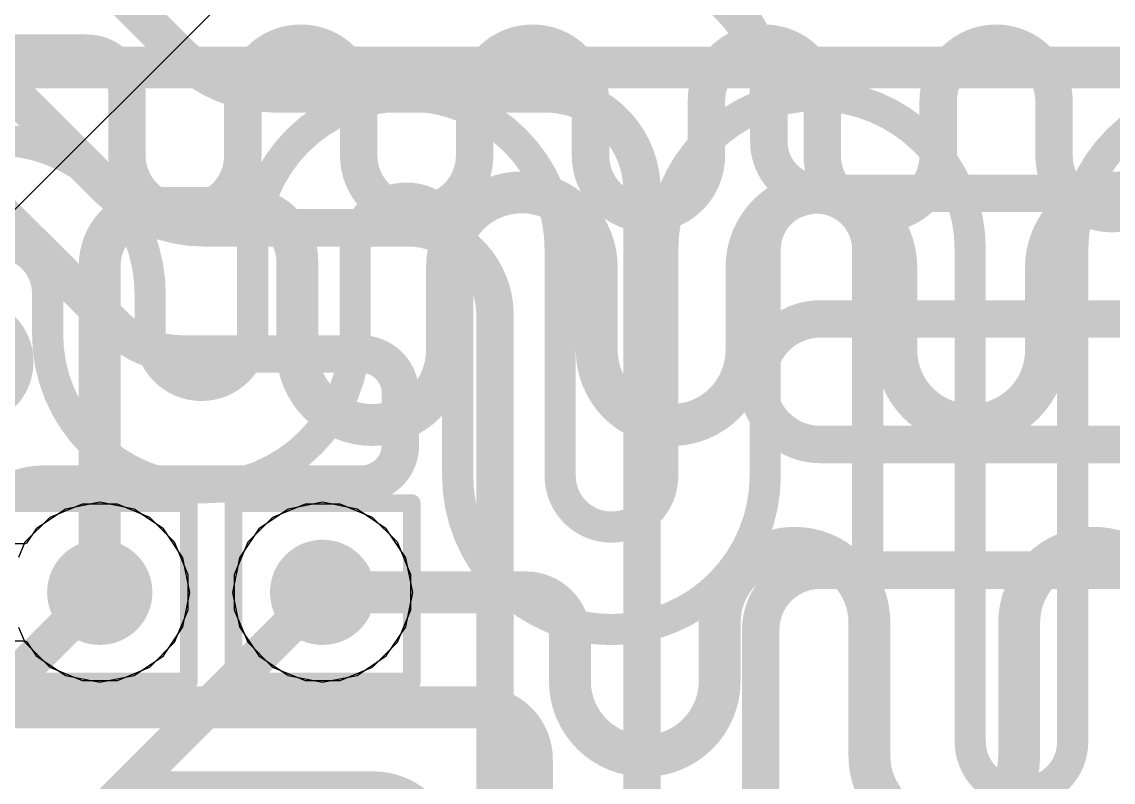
# Model space of a CAD drawing. Header units: inches. Extents: x -6 to 284, y -12 to 154.
# Drawn here: x 62.703 to 65.812, y 3.397 to 5.564 of the extents above; entities that cross this region are included whole.
import ezdxf

# ---------------------------------------------------------------- set-up
doc = ezdxf.new("R2010")
doc.units = ezdxf.units.IN
for name, color, linetype in [('Bottom Layer', 5, 'Continuous'), ('Drill Drawing', 1, 'Continuous'), ('GND-1', 16, 'Continuous'), ('GND-2', 90, 'Continuous'), ('GND-3', 216, 'Continuous'), ('GND-4', 54, 'Continuous'), ('PWR-1', 156, 'Continuous'), ('PWR-2', 130, 'Continuous'), ('Signal L1', 76, 'Continuous'), ('Signal L2', 6, 'Continuous'), ('Top Layer', 1, 'Continuous'), ('Via Holes', 16, 'Continuous')]:
    doc.layers.add(name, color=color, linetype=linetype)

msp = doc.modelspace()

# ---------------------------------------------------------------- hatches: boundary and pattern name
at = {"layer": 'Bottom Layer'}
h = msp.add_hatch(color=5, dxfattribs=at)
edge = h.paths.add_edge_path()
edge.add_arc((62.9248, 3.9377), 0.15, 0, 360)
h = msp.add_hatch(color=5, dxfattribs=at)
edge = h.paths.add_edge_path()
edge.add_arc((63.5598, 3.9377), 0.15, 0, 360)
at = {"layer": 'GND-1'}
h = msp.add_hatch(color=16, dxfattribs=at)
edge = h.paths.add_edge_path()
edge.add_arc((62.9248, 3.9377), 0.15, 0, 360)
h = msp.add_hatch(color=16, dxfattribs=at)
edge = h.paths.add_edge_path()
edge.add_arc((63.5598, 3.9377), 0.15, 0, 360)
at = {"layer": 'GND-2'}
h = msp.add_hatch(color=90, dxfattribs=at)
edge = h.paths.add_edge_path()
edge.add_arc((62.9248, 3.9377), 0.15, 0, 360)
h = msp.add_hatch(color=90, dxfattribs=at)
edge = h.paths.add_edge_path()
edge.add_arc((63.5598, 3.9377), 0.15, 0, 360)
at = {"layer": 'GND-3'}
h = msp.add_hatch(color=216, dxfattribs=at)
edge = h.paths.add_edge_path()
edge.add_arc((62.9248, 3.9377), 0.15, 0, 360)
h = msp.add_hatch(color=216, dxfattribs=at)
edge = h.paths.add_edge_path()
edge.add_arc((63.5598, 3.9377), 0.15, 0, 360)
at = {"layer": 'GND-4'}
h = msp.add_hatch(color=54, dxfattribs=at)
edge = h.paths.add_edge_path()
edge.add_arc((62.9248, 3.9377), 0.15, 0, 360)
h = msp.add_hatch(color=54, dxfattribs=at)
edge = h.paths.add_edge_path()
edge.add_arc((63.5598, 3.9377), 0.15, 0, 360)
at = {"layer": 'PWR-1'}
h = msp.add_hatch(color=156, dxfattribs=at)
edge = h.paths.add_edge_path()
edge.add_arc((62.9248, 3.9377), 0.15, 0, 360)
h = msp.add_hatch(color=156, dxfattribs=at)
edge = h.paths.add_edge_path()
edge.add_arc((63.5598, 3.9377), 0.15, 0, 360)
at = {"layer": 'PWR-2'}
h = msp.add_hatch(color=130, dxfattribs=at)
edge = h.paths.add_edge_path()
edge.add_arc((62.9248, 3.9377), 0.15, 0, 360)
h = msp.add_hatch(color=130, dxfattribs=at)
edge = h.paths.add_edge_path()
edge.add_arc((63.5598, 3.9377), 0.15, 0, 360)
at = {"layer": 'Signal L1'}
h = msp.add_hatch(color=76, dxfattribs=at)
edge = h.paths.add_edge_path()
edge.add_arc((62.9248, 3.9377), 0.15, 0, 360)
h = msp.add_hatch(color=76, dxfattribs=at)
edge = h.paths.add_edge_path()
edge.add_arc((63.5598, 3.9377), 0.15, 0, 360)
at = {"layer": 'Signal L2'}
h = msp.add_hatch(color=6, dxfattribs=at)
edge = h.paths.add_edge_path()
edge.add_arc((62.9248, 3.9377), 0.15, 0, 360)
h = msp.add_hatch(color=6, dxfattribs=at)
edge = h.paths.add_edge_path()
edge.add_arc((63.5598, 3.9377), 0.15, 0, 360)
at = {"layer": 'Top Layer'}
h = msp.add_hatch(color=1, dxfattribs=at)
edge = h.paths.add_edge_path()
edge.add_arc((62.9248, 3.9377), 0.15, 0, 360)
h = msp.add_hatch(color=1, dxfattribs=at)
edge = h.paths.add_edge_path()
edge.add_arc((63.5598, 3.9377), 0.15, 0, 360)
at = {"layer": 'Via Holes'}
h = msp.add_hatch(color=7, dxfattribs=at)
edge = h.paths.add_edge_path()
edge.add_arc((62.9248, 3.9377), 0.075, 0, 360)
h = msp.add_hatch(color=7, dxfattribs=at)
edge = h.paths.add_edge_path()
edge.add_arc((63.5598, 3.9377), 0.075, 0, 360)

# ---------------------------------------------------------------- linework, layer by layer
at = {"layer": 'Bottom Layer'}
for points in [[(63.3325, 5.338, 0.1067, 0.1067, -1), (63.6627, 5.338, 0.1067, 0.1067, 0)], [(63.9929, 5.338, 0.1067, 0.1067, -1), (64.3231, 5.338, 0.1067, 0.1067, 0)], [(64.6533, 5.338, 0.1067, 0.1067, -1), (64.9835, 5.338, 0.1067, 0.1067, 0)], [(65.3137, 5.338, 0.1067, 0.1067, -1), (65.6439, 5.338, 0.1067, 0.1067, 0)], [(62.4419, 5.4746, 0.1067, 0.1067, 0), (62.8881, 5.4746, 0.1067, 0.1067, 0)], [(62.8881, 5.4746, 0.1067, 0.1067, -0.414214), (63.0023, 5.3604, 0.1067, 0.1067, 0)], [(63.0023, 5.1823, 0.1067, 0.1067, 0), (63.0023, 5.3604, 0.1067, 0.1067, 0)], [(63.3325, 5.1823, 0.1067, 0.1067, 0), (63.3325, 5.338, 0.1067, 0.1067, 0)], [(63.6627, 5.1823, 0.1067, 0.1067, 0), (63.6627, 5.338, 0.1067, 0.1067, 0)], [(63.9929, 5.1823, 0.1067, 0.1067, 0), (63.9929, 5.338, 0.1067, 0.1067, 0)], [(64.3231, 5.1823, 0.1067, 0.1067, 0), (64.3231, 5.338, 0.1067, 0.1067, 0)], [(64.6533, 5.1823, 0.1067, 0.1067, 0), (64.6533, 5.338, 0.1067, 0.1067, 0)], [(64.9835, 5.1823, 0.1067, 0.1067, 0), (64.9835, 5.338, 0.1067, 0.1067, 0)], [(65.3137, 5.1823, 0.1067, 0.1067, 0), (65.3137, 5.338, 0.1067, 0.1067, 0)], [(65.6439, 5.1823, 0.1067, 0.1067, 0), (65.6439, 5.338, 0.1067, 0.1067, 0)], [(63.3325, 5.1823, 0.1067, 0.1067, -1), (63.0023, 5.1823, 0.1067, 0.1067, 0)], [(63.9929, 5.1823, 0.1067, 0.1067, -1), (63.6627, 5.1823, 0.1067, 0.1067, 0)], [(64.6533, 5.1823, 0.1067, 0.1067, -1), (64.3231, 5.1823, 0.1067, 0.1067, 0)], [(65.3137, 5.1823, 0.1067, 0.1067, -1), (64.9835, 5.1823, 0.1067, 0.1067, 0)], [(65.9741, 5.1823, 0.1067, 0.1067, -1), (65.6439, 5.1823, 0.1067, 0.1067, 0)]]:
    msp.add_lwpolyline(points, format="xyseb", dxfattribs=at)
for points in [[(62.8614, 5.4746, 0.0533, 0.0533, 1), (62.9148, 5.4746, 0.0533, 0.0533, 1)], [(62.8614, 5.4746, 0.0533, 0.0533, 1), (62.9148, 5.4746, 0.0533, 0.0533, 1)], [(62.9756, 5.3604, 0.0533, 0.0533, 1), (63.029, 5.3604, 0.0533, 0.0533, 1)], [(62.9756, 5.3604, 0.0533, 0.0533, 1), (63.029, 5.3604, 0.0533, 0.0533, 1)], [(63.3058, 5.338, 0.0533, 0.0533, 1), (63.3592, 5.338, 0.0533, 0.0533, 1)], [(63.3058, 5.338, 0.0533, 0.0533, 1), (63.3592, 5.338, 0.0533, 0.0533, 1)], [(63.636, 5.338, 0.0533, 0.0533, 1), (63.6894, 5.338, 0.0533, 0.0533, 1)], [(63.636, 5.338, 0.0533, 0.0533, 1), (63.6894, 5.338, 0.0533, 0.0533, 1)], [(63.9662, 5.338, 0.0533, 0.0533, 1), (64.0196, 5.338, 0.0533, 0.0533, 1)], [(63.9662, 5.338, 0.0533, 0.0533, 1), (64.0196, 5.338, 0.0533, 0.0533, 1)], [(64.2964, 5.338, 0.0533, 0.0533, 1), (64.3498, 5.338, 0.0533, 0.0533, 1)], [(64.2964, 5.338, 0.0533, 0.0533, 1), (64.3498, 5.338, 0.0533, 0.0533, 1)], [(64.6266, 5.338, 0.0533, 0.0533, 1), (64.68, 5.338, 0.0533, 0.0533, 1)], [(64.6266, 5.338, 0.0533, 0.0533, 1), (64.68, 5.338, 0.0533, 0.0533, 1)], [(64.9568, 5.338, 0.0533, 0.0533, 1), (65.0102, 5.338, 0.0533, 0.0533, 1)], [(64.9568, 5.338, 0.0533, 0.0533, 1), (65.0102, 5.338, 0.0533, 0.0533, 1)], [(65.287, 5.338, 0.0533, 0.0533, 1), (65.3404, 5.338, 0.0533, 0.0533, 1)], [(65.287, 5.338, 0.0533, 0.0533, 1), (65.3404, 5.338, 0.0533, 0.0533, 1)], [(65.6172, 5.338, 0.0533, 0.0533, 1), (65.6706, 5.338, 0.0533, 0.0533, 1)], [(65.6172, 5.338, 0.0533, 0.0533, 1), (65.6706, 5.338, 0.0533, 0.0533, 1)], [(62.9756, 5.1823, 0.0533, 0.0533, 1), (63.029, 5.1823, 0.0533, 0.0533, 1)], [(62.9756, 5.1823, 0.0533, 0.0533, 1), (63.029, 5.1823, 0.0533, 0.0533, 1)], [(63.3058, 5.1823, 0.0533, 0.0533, 1), (63.3592, 5.1823, 0.0533, 0.0533, 1)], [(63.3058, 5.1823, 0.0533, 0.0533, 1), (63.3592, 5.1823, 0.0533, 0.0533, 1)], [(63.636, 5.1823, 0.0533, 0.0533, 1), (63.6894, 5.1823, 0.0533, 0.0533, 1)], [(63.636, 5.1823, 0.0533, 0.0533, 1), (63.6894, 5.1823, 0.0533, 0.0533, 1)], [(63.9662, 5.1823, 0.0533, 0.0533, 1), (64.0196, 5.1823, 0.0533, 0.0533, 1)], [(63.9662, 5.1823, 0.0533, 0.0533, 1), (64.0196, 5.1823, 0.0533, 0.0533, 1)], [(64.2964, 5.1823, 0.0533, 0.0533, 1), (64.3498, 5.1823, 0.0533, 0.0533, 1)], [(64.2964, 5.1823, 0.0533, 0.0533, 1), (64.3498, 5.1823, 0.0533, 0.0533, 1)], [(64.6266, 5.1823, 0.0533, 0.0533, 1), (64.68, 5.1823, 0.0533, 0.0533, 1)], [(64.6266, 5.1823, 0.0533, 0.0533, 1), (64.68, 5.1823, 0.0533, 0.0533, 1)], [(64.9568, 5.1823, 0.0533, 0.0533, 1), (65.0102, 5.1823, 0.0533, 0.0533, 1)], [(64.9568, 5.1823, 0.0533, 0.0533, 1), (65.0102, 5.1823, 0.0533, 0.0533, 1)], [(65.287, 5.1823, 0.0533, 0.0533, 1), (65.3404, 5.1823, 0.0533, 0.0533, 1)], [(65.287, 5.1823, 0.0533, 0.0533, 1), (65.3404, 5.1823, 0.0533, 0.0533, 1)], [(65.6172, 5.1823, 0.0533, 0.0533, 1), (65.6706, 5.1823, 0.0533, 0.0533, 1)], [(65.6172, 5.1823, 0.0533, 0.0533, 1), (65.6706, 5.1823, 0.0533, 0.0533, 1)]]:
    msp.add_lwpolyline(points, format="xyseb", close=True, dxfattribs=at)
at = {"layer": 'Drill Drawing'}
for points in [[(62.6708, 4.1917, 0.0508, 0.0508, 0), (63.1788, 4.1917, 0.0508, 0.0508, 0)], [(63.1788, 3.6837, 0.0508, 0.0508, 0), (63.1788, 4.1917, 0.0508, 0.0508, 0)], [(63.3058, 4.1917, 0.0508, 0.0508, 0), (63.8138, 4.1917, 0.0508, 0.0508, 0)], [(63.3058, 3.6837, 0.0508, 0.0508, 0), (63.3058, 4.1917, 0.0508, 0.0508, 0)], [(63.8138, 3.6837, 0.0508, 0.0508, 0), (63.8138, 4.1917, 0.0508, 0.0508, 0)], [(62.6708, 3.6837, 0.0508, 0.0508, 0), (63.1788, 3.6837, 0.0508, 0.0508, 0)], [(63.3058, 3.6837, 0.0508, 0.0508, 0), (63.8138, 3.6837, 0.0508, 0.0508, 0)]]:
    msp.add_lwpolyline(points, format="xyseb", dxfattribs=at)
for points in [[(63.1661, 4.1917, 0.0254, 0.0254, 1), (63.1915, 4.1917, 0.0254, 0.0254, 1)], [(63.1661, 4.1917, 0.0254, 0.0254, 1), (63.1915, 4.1917, 0.0254, 0.0254, 1)], [(63.2931, 4.1917, 0.0254, 0.0254, 1), (63.3185, 4.1917, 0.0254, 0.0254, 1)], [(63.2931, 4.1917, 0.0254, 0.0254, 1), (63.3185, 4.1917, 0.0254, 0.0254, 1)], [(63.8011, 4.1917, 0.0254, 0.0254, 1), (63.8265, 4.1917, 0.0254, 0.0254, 1)], [(63.8011, 4.1917, 0.0254, 0.0254, 1), (63.8265, 4.1917, 0.0254, 0.0254, 1)], [(63.1661, 3.6837, 0.0254, 0.0254, 1), (63.1915, 3.6837, 0.0254, 0.0254, 1)], [(63.1661, 3.6837, 0.0254, 0.0254, 1), (63.1915, 3.6837, 0.0254, 0.0254, 1)], [(63.2931, 3.6837, 0.0254, 0.0254, 1), (63.3185, 3.6837, 0.0254, 0.0254, 1)], [(63.2931, 3.6837, 0.0254, 0.0254, 1), (63.3185, 3.6837, 0.0254, 0.0254, 1)], [(63.8011, 3.6837, 0.0254, 0.0254, 1), (63.8265, 3.6837, 0.0254, 0.0254, 1)], [(63.8011, 3.6837, 0.0254, 0.0254, 1), (63.8265, 3.6837, 0.0254, 0.0254, 1)]]:
    msp.add_lwpolyline(points, format="xyseb", close=True, dxfattribs=at)
at = {"layer": 'GND-1'}
for p, q in [((62.8748, 4.1893), (62.7823, 4.151)), ((62.9749, 4.1893), (62.8748, 4.1893)), ((63.0674, 4.151), (62.9749, 4.1893)), ((63.5098, 4.1893), (63.4173, 4.151)), ((63.6099, 4.1893), (63.5098, 4.1893)), ((63.7024, 4.151), (63.6099, 4.1893)), ((62.7823, 4.151), (62.7115, 4.0803)), ((63.1381, 4.0803), (63.0674, 4.151)), ((63.4173, 4.151), (63.3465, 4.0803)), ((63.7731, 4.0803), (63.7024, 4.151)), ((62.7115, 4.0803), (62.6936, 4.0369)), ((63.1764, 3.9878), (63.1381, 4.0803)), ((63.3465, 4.0803), (63.3082, 3.9878)), ((63.8114, 3.9878), (63.7731, 4.0803)), ((63.1764, 3.8877), (63.1764, 3.9878)), ((63.3082, 3.9878), (63.3082, 3.8877)), ((63.8114, 3.8877), (63.8114, 3.9878)), ((63.1381, 3.7952), (63.1764, 3.8877)), ((63.3082, 3.8877), (63.3465, 3.7952)), ((63.7731, 3.7952), (63.8114, 3.8877)), ((62.6936, 3.8385), (62.7115, 3.7952)), ((62.7115, 3.7952), (62.7823, 3.7244)), ((63.0674, 3.7244), (63.1381, 3.7952)), ((63.3465, 3.7952), (63.4173, 3.7244)), ((63.7024, 3.7244), (63.7731, 3.7952)), ((62.7823, 3.7244), (62.8748, 3.6861)), ((62.9749, 3.6861), (63.0674, 3.7244)), ((63.4173, 3.7244), (63.5098, 3.6861)), ((63.6099, 3.6861), (63.7024, 3.7244)), ((62.8748, 3.6861), (62.9749, 3.6861)), ((63.5098, 3.6861), (63.6099, 3.6861))]:
    msp.add_line(p, q, dxfattribs=at)
at = {"layer": 'GND-2'}
for p, q in [((62.8748, 4.1893), (62.7823, 4.151)), ((62.9749, 4.1893), (62.8748, 4.1893)), ((63.0674, 4.151), (62.9749, 4.1893)), ((63.5098, 4.1893), (63.4173, 4.151)), ((63.6099, 4.1893), (63.5098, 4.1893)), ((63.7024, 4.151), (63.6099, 4.1893)), ((62.7823, 4.151), (62.7115, 4.0803)), ((63.1381, 4.0803), (63.0674, 4.151)), ((63.4173, 4.151), (63.3465, 4.0803)), ((63.7731, 4.0803), (63.7024, 4.151)), ((62.7115, 4.0803), (62.6936, 4.0369)), ((63.1764, 3.9878), (63.1381, 4.0803)), ((63.3465, 4.0803), (63.3082, 3.9878)), ((63.8114, 3.9878), (63.7731, 4.0803)), ((63.1764, 3.8877), (63.1764, 3.9878)), ((63.3082, 3.9878), (63.3082, 3.8877)), ((63.8114, 3.8877), (63.8114, 3.9878)), ((63.1381, 3.7952), (63.1764, 3.8877)), ((63.3082, 3.8877), (63.3465, 3.7952)), ((63.7731, 3.7952), (63.8114, 3.8877)), ((62.6936, 3.8385), (62.7115, 3.7952)), ((62.7115, 3.7952), (62.7823, 3.7244)), ((63.0674, 3.7244), (63.1381, 3.7952)), ((63.3465, 3.7952), (63.4173, 3.7244)), ((63.7024, 3.7244), (63.7731, 3.7952)), ((62.7823, 3.7244), (62.8748, 3.6861)), ((62.9749, 3.6861), (63.0674, 3.7244)), ((63.4173, 3.7244), (63.5098, 3.6861)), ((63.6099, 3.6861), (63.7024, 3.7244)), ((62.8748, 3.6861), (62.9749, 3.6861)), ((63.5098, 3.6861), (63.6099, 3.6861))]:
    msp.add_line(p, q, dxfattribs=at)
at = {"layer": 'GND-3'}
for p, q in [((62.8748, 4.1893), (62.7823, 4.151)), ((62.9749, 4.1893), (62.8748, 4.1893)), ((63.0674, 4.151), (62.9749, 4.1893)), ((63.5098, 4.1893), (63.4173, 4.151)), ((63.6099, 4.1893), (63.5098, 4.1893)), ((63.7024, 4.151), (63.6099, 4.1893)), ((62.7823, 4.151), (62.7115, 4.0803)), ((63.1381, 4.0803), (63.0674, 4.151)), ((63.4173, 4.151), (63.3465, 4.0803)), ((63.7731, 4.0803), (63.7024, 4.151)), ((62.7115, 4.0803), (62.6936, 4.0369)), ((63.1764, 3.9878), (63.1381, 4.0803)), ((63.3465, 4.0803), (63.3082, 3.9878)), ((63.8114, 3.9878), (63.7731, 4.0803)), ((63.1764, 3.8877), (63.1764, 3.9878)), ((63.3082, 3.9878), (63.3082, 3.8877)), ((63.8114, 3.8877), (63.8114, 3.9878)), ((63.1381, 3.7952), (63.1764, 3.8877)), ((63.3082, 3.8877), (63.3465, 3.7952)), ((63.7731, 3.7952), (63.8114, 3.8877)), ((62.6936, 3.8385), (62.7115, 3.7952)), ((62.7115, 3.7952), (62.7823, 3.7244)), ((63.0674, 3.7244), (63.1381, 3.7952)), ((63.3465, 3.7952), (63.4173, 3.7244)), ((63.7024, 3.7244), (63.7731, 3.7952)), ((62.7823, 3.7244), (62.8748, 3.6861)), ((62.9749, 3.6861), (63.0674, 3.7244)), ((63.4173, 3.7244), (63.5098, 3.6861)), ((63.6099, 3.6861), (63.7024, 3.7244)), ((62.8748, 3.6861), (62.9749, 3.6861)), ((63.5098, 3.6861), (63.6099, 3.6861))]:
    msp.add_line(p, q, dxfattribs=at)
at = {"layer": 'GND-4'}
for p, q in [((62.8748, 4.1893), (62.7823, 4.151)), ((62.9749, 4.1893), (62.8748, 4.1893)), ((63.0674, 4.151), (62.9749, 4.1893)), ((63.5098, 4.1893), (63.4173, 4.151)), ((63.6099, 4.1893), (63.5098, 4.1893)), ((63.7024, 4.151), (63.6099, 4.1893)), ((62.7823, 4.151), (62.7115, 4.0803)), ((63.1381, 4.0803), (63.0674, 4.151)), ((63.4173, 4.151), (63.3465, 4.0803)), ((63.7731, 4.0803), (63.7024, 4.151)), ((62.7115, 4.0803), (62.6936, 4.0369)), ((63.1764, 3.9878), (63.1381, 4.0803)), ((63.3465, 4.0803), (63.3082, 3.9878)), ((63.8114, 3.9878), (63.7731, 4.0803)), ((63.1764, 3.8877), (63.1764, 3.9878)), ((63.3082, 3.9878), (63.3082, 3.8877)), ((63.8114, 3.8877), (63.8114, 3.9878)), ((63.1381, 3.7952), (63.1764, 3.8877)), ((63.3082, 3.8877), (63.3465, 3.7952)), ((63.7731, 3.7952), (63.8114, 3.8877)), ((62.6936, 3.8385), (62.7115, 3.7952)), ((62.7115, 3.7952), (62.7823, 3.7244)), ((63.0674, 3.7244), (63.1381, 3.7952)), ((63.3465, 3.7952), (63.4173, 3.7244)), ((63.7024, 3.7244), (63.7731, 3.7952)), ((62.7823, 3.7244), (62.8748, 3.6861)), ((62.9749, 3.6861), (63.0674, 3.7244)), ((63.4173, 3.7244), (63.5098, 3.6861)), ((63.6099, 3.6861), (63.7024, 3.7244)), ((62.8748, 3.6861), (62.9749, 3.6861)), ((63.5098, 3.6861), (63.6099, 3.6861))]:
    msp.add_line(p, q, dxfattribs=at)
at = {"layer": 'PWR-1'}
for p, q in [((62.8267, 4.1747), (62.7434, 4.1191)), ((62.9248, 4.1943), (62.8267, 4.1747)), ((63.023, 4.1747), (62.9248, 4.1943)), ((63.1062, 4.1191), (63.023, 4.1747)), ((63.4617, 4.1747), (63.3784, 4.1191)), ((63.5598, 4.1943), (63.4617, 4.1747)), ((63.658, 4.1747), (63.5598, 4.1943)), ((63.7412, 4.1191), (63.658, 4.1747)), ((62.7434, 4.1191), (62.716, 4.0781)), ((63.1618, 4.0359), (63.1062, 4.1191)), ((63.3784, 4.1191), (63.3228, 4.0359)), ((63.7968, 4.0359), (63.7412, 4.1191)), ((62.7109, 4.0762), (62.5801, 4.0761)), ((62.716, 4.0781), (62.7109, 4.0762)), ((63.1814, 3.9377), (63.1618, 4.0359)), ((63.3228, 4.0359), (63.3033, 3.9377)), ((63.8164, 3.9377), (63.7968, 4.0359)), ((63.1618, 3.8396), (63.1814, 3.9377)), ((63.3033, 3.9377), (63.3228, 3.8396)), ((63.7968, 3.8396), (63.8164, 3.9377)), ((63.1062, 3.7563), (63.1618, 3.8396)), ((63.3228, 3.8396), (63.3784, 3.7563)), ((63.7412, 3.7563), (63.7968, 3.8396)), ((62.5801, 3.7993), (62.7109, 3.7993)), ((62.7109, 3.7993), (62.7161, 3.7973)), ((62.7161, 3.7973), (62.7434, 3.7563)), ((62.7434, 3.7563), (62.8267, 3.7007)), ((63.023, 3.7007), (63.1062, 3.7563)), ((63.3784, 3.7563), (63.4617, 3.7007)), ((63.658, 3.7007), (63.7412, 3.7563)), ((62.8267, 3.7007), (62.9248, 3.6812)), ((62.9248, 3.6812), (63.023, 3.7007)), ((63.4617, 3.7007), (63.5598, 3.6812)), ((63.5598, 3.6812), (63.658, 3.7007))]:
    msp.add_line(p, q, dxfattribs=at)
at = {"layer": 'PWR-2'}
for p, q in [((62.8267, 4.1747), (62.7434, 4.1191)), ((62.9248, 4.1943), (62.8267, 4.1747)), ((63.023, 4.1747), (62.9248, 4.1943)), ((63.1062, 4.1191), (63.023, 4.1747)), ((63.4617, 4.1747), (63.3784, 4.1191)), ((63.5598, 4.1943), (63.4617, 4.1747)), ((63.658, 4.1747), (63.5598, 4.1943)), ((63.7412, 4.1191), (63.658, 4.1747)), ((62.7434, 4.1191), (62.716, 4.0781)), ((63.1618, 4.0359), (63.1062, 4.1191)), ((63.3784, 4.1191), (63.3228, 4.0359)), ((63.7968, 4.0359), (63.7412, 4.1191)), ((62.7109, 4.0762), (62.5801, 4.0761)), ((62.716, 4.0781), (62.7109, 4.0762)), ((63.1814, 3.9377), (63.1618, 4.0359)), ((63.3228, 4.0359), (63.3033, 3.9377)), ((63.8164, 3.9377), (63.7968, 4.0359)), ((63.1618, 3.8396), (63.1814, 3.9377)), ((63.3033, 3.9377), (63.3228, 3.8396)), ((63.7968, 3.8396), (63.8164, 3.9377)), ((63.1062, 3.7563), (63.1618, 3.8396)), ((63.3228, 3.8396), (63.3784, 3.7563)), ((63.7412, 3.7563), (63.7968, 3.8396)), ((62.5801, 3.7993), (62.7109, 3.7993)), ((62.7109, 3.7993), (62.7161, 3.7973)), ((62.7161, 3.7973), (62.7434, 3.7563)), ((62.7434, 3.7563), (62.8267, 3.7007)), ((63.023, 3.7007), (63.1062, 3.7563)), ((63.3784, 3.7563), (63.4617, 3.7007)), ((63.658, 3.7007), (63.7412, 3.7563)), ((62.8267, 3.7007), (62.9248, 3.6812)), ((62.9248, 3.6812), (63.023, 3.7007)), ((63.4617, 3.7007), (63.5598, 3.6812)), ((63.5598, 3.6812), (63.658, 3.7007))]:
    msp.add_line(p, q, dxfattribs=at)
at = {"layer": 'Signal L1'}
for points in [[(63.3604, 4.9155, 0.0889, 0.0889, -1), (64.2367, 4.9155, 0.0889, 0.0889, 0)], [(64.5288, 4.9155, 0.0889, 0.0889, -1), (65.4051, 4.9155, 0.0889, 0.0889, 0)], [(65.6972, 4.9155, 0.0889, 0.0889, -1), (66.5735, 4.9155, 0.0889, 0.0889, 0)], [(62.6301, 5.2272, 0.0889, 0.0889, -0.414214), (63.0683, 4.789, 0.0889, 0.0889, 0)], [(63.6525, 4.9155, 0.0889, 0.0889, -1), (63.9446, 4.9155, 0.0889, 0.0889, 0)], [(64.8209, 4.9155, 0.0889, 0.0889, -1), (65.113, 4.9155, 0.0889, 0.0889, 0)], [(62.6301, 4.9351, 0.0889, 0.0889, -0.414214), (62.7762, 4.789, 0.0889, 0.0889, 0)], [(63.3604, 4.6735, 0.0889, 0.0889, 0), (63.3604, 4.9155, 0.0889, 0.0889, 0)], [(63.6525, 4.6735, 0.0889, 0.0889, 0), (63.6525, 4.9155, 0.0889, 0.0889, 0)], [(63.9446, 4.2697, 0.0889, 0.0889, 0), (63.9446, 4.9155, 0.0889, 0.0889, 0)], [(64.2367, 4.2697, 0.0889, 0.0889, 0), (64.2367, 4.9155, 0.0889, 0.0889, 0)], [(64.5288, 4.2697, 0.0889, 0.0889, 0), (64.5288, 4.9155, 0.0889, 0.0889, 0)], [(64.8209, 4.2697, 0.0889, 0.0889, 0), (64.8209, 4.9155, 0.0889, 0.0889, 0)], [(65.113, 3.5123, 0.0889, 0.0889, 0), (65.113, 4.9155, 0.0889, 0.0889, 0)], [(65.4051, 3.5123, 0.0889, 0.0889, 0), (65.4051, 4.9155, 0.0889, 0.0889, 0)], [(65.6972, 3.5123, 0.0889, 0.0889, 0), (65.6972, 4.9155, 0.0889, 0.0889, 0)], [(62.7762, 4.6735, 0.0889, 0.0889, 0), (62.7762, 4.789, 0.0889, 0.0889, 0)], [(63.0683, 4.6735, 0.0889, 0.0889, 0), (63.0683, 4.789, 0.0889, 0.0889, 0)], [(63.6525, 4.6735, 0.0889, 0.0889, -1), (62.7762, 4.6735, 0.0889, 0.0889, 0)], [(63.3604, 4.6735, 0.0889, 0.0889, -1), (63.0683, 4.6735, 0.0889, 0.0889, 0)], [(64.8209, 4.2697, 0.0889, 0.0889, -1), (63.9446, 4.2697, 0.0889, 0.0889, 0)], [(64.5288, 4.2697, 0.0889, 0.0889, -1), (64.2367, 4.2697, 0.0889, 0.0889, 0)], [(62.5055, 3.61, 0.1194, 0.1194, 0), (64.0077, 3.61, 0.1194, 0.1194, 0)], [(64.0077, 3.61, 0.1194, 0.1194, -0.414214), (64.1561, 3.4617, 0.1194, 0.1194, 0)], [(65.9893, 3.5123, 0.0889, 0.0889, -1), (65.113, 3.5123, 0.0889, 0.0889, 0)], [(65.6972, 3.5123, 0.0889, 0.0889, -1), (65.4051, 3.5123, 0.0889, 0.0889, 0)], [(64.1561, 3.2399, 0.1194, 0.1194, 0), (64.1561, 3.4617, 0.1194, 0.1194, 0)], [(62.9521, 3.2037, 0.1194, 0.1194, -0.414214), (63.1162, 3.3678, 0.1194, 0.1194, 0)], [(63.1162, 3.3678, 0.1194, 0.1194, 0), (63.7033, 3.3678, 0.1194, 0.1194, 0)], [(63.7033, 3.3678, 0.1194, 0.1194, -0.414214), (63.885, 3.1862, 0.1194, 0.1194, 0)]]:
    msp.add_lwpolyline(points, format="xyseb", dxfattribs=at)
for points in [[(63.3381, 4.9155, 0.0445, 0.0445, 1), (63.3826, 4.9155, 0.0445, 0.0445, 1)], [(63.3381, 4.9155, 0.0445, 0.0445, 1), (63.3826, 4.9155, 0.0445, 0.0445, 1)], [(63.6302, 4.9155, 0.0445, 0.0445, 1), (63.6747, 4.9155, 0.0445, 0.0445, 1)], [(63.6302, 4.9155, 0.0445, 0.0445, 1), (63.6747, 4.9155, 0.0445, 0.0445, 1)], [(63.9223, 4.9155, 0.0445, 0.0445, 1), (63.9668, 4.9155, 0.0445, 0.0445, 1)], [(63.9223, 4.9155, 0.0445, 0.0445, 1), (63.9668, 4.9155, 0.0445, 0.0445, 1)], [(64.2144, 4.9155, 0.0445, 0.0445, 1), (64.2589, 4.9155, 0.0445, 0.0445, 1)], [(64.2144, 4.9155, 0.0445, 0.0445, 1), (64.2589, 4.9155, 0.0445, 0.0445, 1)], [(64.5065, 4.9155, 0.0445, 0.0445, 1), (64.551, 4.9155, 0.0445, 0.0445, 1)], [(64.5065, 4.9155, 0.0445, 0.0445, 1), (64.551, 4.9155, 0.0445, 0.0445, 1)], [(64.7986, 4.9155, 0.0445, 0.0445, 1), (64.8431, 4.9155, 0.0445, 0.0445, 1)], [(64.7986, 4.9155, 0.0445, 0.0445, 1), (64.8431, 4.9155, 0.0445, 0.0445, 1)], [(65.0907, 4.9155, 0.0445, 0.0445, 1), (65.1352, 4.9155, 0.0445, 0.0445, 1)], [(65.0907, 4.9155, 0.0445, 0.0445, 1), (65.1352, 4.9155, 0.0445, 0.0445, 1)], [(65.3828, 4.9155, 0.0445, 0.0445, 1), (65.4273, 4.9155, 0.0445, 0.0445, 1)], [(65.3828, 4.9155, 0.0445, 0.0445, 1), (65.4273, 4.9155, 0.0445, 0.0445, 1)], [(65.6749, 4.9155, 0.0445, 0.0445, 1), (65.7194, 4.9155, 0.0445, 0.0445, 1)], [(65.6749, 4.9155, 0.0445, 0.0445, 1), (65.7194, 4.9155, 0.0445, 0.0445, 1)], [(62.7539, 4.789, 0.0445, 0.0445, 1), (62.7984, 4.789, 0.0445, 0.0445, 1)], [(62.7539, 4.789, 0.0445, 0.0445, 1), (62.7984, 4.789, 0.0445, 0.0445, 1)], [(63.046, 4.789, 0.0445, 0.0445, 1), (63.0905, 4.789, 0.0445, 0.0445, 1)], [(63.046, 4.789, 0.0445, 0.0445, 1), (63.0905, 4.789, 0.0445, 0.0445, 1)], [(62.7539, 4.6735, 0.0445, 0.0445, 1), (62.7984, 4.6735, 0.0445, 0.0445, 1)], [(62.7539, 4.6735, 0.0445, 0.0445, 1), (62.7984, 4.6735, 0.0445, 0.0445, 1)], [(63.046, 4.6735, 0.0445, 0.0445, 1), (63.0905, 4.6735, 0.0445, 0.0445, 1)], [(63.046, 4.6735, 0.0445, 0.0445, 1), (63.0905, 4.6735, 0.0445, 0.0445, 1)], [(63.3381, 4.6735, 0.0445, 0.0445, 1), (63.3826, 4.6735, 0.0445, 0.0445, 1)], [(63.3381, 4.6735, 0.0445, 0.0445, 1), (63.3826, 4.6735, 0.0445, 0.0445, 1)], [(63.6302, 4.6735, 0.0445, 0.0445, 1), (63.6747, 4.6735, 0.0445, 0.0445, 1)], [(63.6302, 4.6735, 0.0445, 0.0445, 1), (63.6747, 4.6735, 0.0445, 0.0445, 1)], [(63.9223, 4.2697, 0.0445, 0.0445, 1), (63.9668, 4.2697, 0.0445, 0.0445, 1)], [(63.9223, 4.2697, 0.0445, 0.0445, 1), (63.9668, 4.2697, 0.0445, 0.0445, 1)], [(64.2144, 4.2697, 0.0445, 0.0445, 1), (64.2589, 4.2697, 0.0445, 0.0445, 1)], [(64.2144, 4.2697, 0.0445, 0.0445, 1), (64.2589, 4.2697, 0.0445, 0.0445, 1)], [(64.5065, 4.2697, 0.0445, 0.0445, 1), (64.551, 4.2697, 0.0445, 0.0445, 1)], [(64.5065, 4.2697, 0.0445, 0.0445, 1), (64.551, 4.2697, 0.0445, 0.0445, 1)], [(64.7986, 4.2697, 0.0445, 0.0445, 1), (64.8431, 4.2697, 0.0445, 0.0445, 1)], [(64.7986, 4.2697, 0.0445, 0.0445, 1), (64.8431, 4.2697, 0.0445, 0.0445, 1)], [(63.9779, 3.61, 0.0597, 0.0597, 1), (64.0376, 3.61, 0.0597, 0.0597, 1)], [(63.9779, 3.61, 0.0597, 0.0597, 1), (64.0376, 3.61, 0.0597, 0.0597, 1)], [(65.0907, 3.5123, 0.0445, 0.0445, 1), (65.1352, 3.5123, 0.0445, 0.0445, 1)], [(65.0907, 3.5123, 0.0445, 0.0445, 1), (65.1352, 3.5123, 0.0445, 0.0445, 1)], [(65.3828, 3.5123, 0.0445, 0.0445, 1), (65.4273, 3.5123, 0.0445, 0.0445, 1)], [(65.3828, 3.5123, 0.0445, 0.0445, 1), (65.4273, 3.5123, 0.0445, 0.0445, 1)], [(65.6749, 3.5123, 0.0445, 0.0445, 1), (65.7194, 3.5123, 0.0445, 0.0445, 1)], [(65.6749, 3.5123, 0.0445, 0.0445, 1), (65.7194, 3.5123, 0.0445, 0.0445, 1)], [(64.1262, 3.4617, 0.0597, 0.0597, 1), (64.1859, 3.4617, 0.0597, 0.0597, 1)], [(64.1262, 3.4617, 0.0597, 0.0597, 1), (64.1859, 3.4617, 0.0597, 0.0597, 1)], [(63.0864, 3.3678, 0.0597, 0.0597, 1), (63.1461, 3.3678, 0.0597, 0.0597, 1)], [(63.0864, 3.3678, 0.0597, 0.0597, 1), (63.1461, 3.3678, 0.0597, 0.0597, 1)], [(63.6734, 3.3678, 0.0597, 0.0597, 1), (63.7331, 3.3678, 0.0597, 0.0597, 1)], [(63.6734, 3.3678, 0.0597, 0.0597, 1), (63.7331, 3.3678, 0.0597, 0.0597, 1)]]:
    msp.add_lwpolyline(points, format="xyseb", close=True, dxfattribs=at)
at = {"layer": 'Signal L2'}
for points in [[(61.571, 5.4337, 0.1194, 0.1194, 0), (67.6066, 5.4337, 0.1194, 0.1194, 0)], [(63.9142, 4.8646, 0.1194, 0.1194, -1), (64.3409, 4.8646, 0.1194, 0.1194, 0)], [(64.7676, 4.8646, 0.1194, 0.1194, -1), (65.1944, 4.8646, 0.1194, 0.1194, 0)], [(65.6211, 4.8646, 0.1194, 0.1194, -1), (66.0478, 4.8646, 0.1194, 0.1194, 0)], [(62.9248, 4.8704, 0.1194, 0.1194, -0.414214), (63.0878, 5.0333, 0.1194, 0.1194, 0)], [(63.0878, 5.0333, 0.1194, 0.1194, 0), (63.3369, 5.0333, 0.1194, 0.1194, 0)], [(63.3369, 5.0333, 0.1194, 0.1194, -0.414214), (63.4875, 4.8827, 0.1194, 0.1194, 0)], [(62.9248, 3.9377, 0.1194, 0.1194, 0), (62.9248, 4.8704, 0.1194, 0.1194, 0)], [(63.4875, 4.628, 0.1194, 0.1194, 0), (63.4875, 4.8827, 0.1194, 0.1194, 0)], [(63.9142, 4.628, 0.1194, 0.1194, 0), (63.9142, 4.8646, 0.1194, 0.1194, 0)], [(64.3409, 4.628, 0.1194, 0.1194, 0), (64.3409, 4.8646, 0.1194, 0.1194, 0)], [(64.7676, 4.628, 0.1194, 0.1194, 0), (64.7676, 4.8646, 0.1194, 0.1194, 0)], [(65.1944, 4.628, 0.1194, 0.1194, 0), (65.1944, 4.8646, 0.1194, 0.1194, 0)], [(65.6211, 4.628, 0.1194, 0.1194, 0), (65.6211, 4.8646, 0.1194, 0.1194, 0)], [(63.9142, 4.628, 0.1194, 0.1194, -1), (63.4875, 4.628, 0.1194, 0.1194, 0)], [(64.7676, 4.628, 0.1194, 0.1194, -1), (64.3409, 4.628, 0.1194, 0.1194, 0)], [(65.6211, 4.628, 0.1194, 0.1194, -1), (65.1944, 4.628, 0.1194, 0.1194, 0)], [(64.6912, 3.8513, 0.1194, 0.1194, -1), (65.1179, 3.8513, 0.1194, 0.1194, 0)], [(65.5446, 3.8513, 0.1194, 0.1194, -1), (65.9713, 3.8513, 0.1194, 0.1194, 0)], [(63.5598, 3.9377, 0.1194, 0.1194, 0), (64.1386, 3.9377, 0.1194, 0.1194, 0)], [(64.1386, 3.9377, 0.1194, 0.1194, -0.414196), (64.2644, 3.8119, 0.1194, 0.1194, 0)], [(64.6912, 3.6848, 0.1194, 0.1194, 0), (64.6912, 3.8513, 0.1194, 0.1194, 0)], [(65.1179, 3.471, 0.1194, 0.1194, 0), (65.1179, 3.8513, 0.1194, 0.1194, 0)], [(65.5446, 3.471, 0.1194, 0.1194, 0), (65.5446, 3.8513, 0.1194, 0.1194, 0)], [(64.2644, 3.6848, 0.1194, 0.1194, 0), (64.2644, 3.8119, 0.1194, 0.1194, 0)], [(64.6912, 3.6848, 0.1194, 0.1194, -1), (64.2644, 3.6848, 0.1194, 0.1194, 0)], [(65.5446, 3.471, 0.1194, 0.1194, -1), (65.1179, 3.471, 0.1194, 0.1194, 0)]]:
    msp.add_lwpolyline(points, format="xyseb", dxfattribs=at)
for points in [[(63.0579, 5.0333, 0.0597, 0.0597, 1), (63.1176, 5.0333, 0.0597, 0.0597, 1)], [(63.0579, 5.0333, 0.0597, 0.0597, 1), (63.1176, 5.0333, 0.0597, 0.0597, 1)], [(63.3071, 5.0333, 0.0597, 0.0597, 1), (63.3667, 5.0333, 0.0597, 0.0597, 1)], [(63.3071, 5.0333, 0.0597, 0.0597, 1), (63.3667, 5.0333, 0.0597, 0.0597, 1)], [(62.895, 4.8704, 0.0597, 0.0597, 1), (62.9547, 4.8704, 0.0597, 0.0597, 1)], [(62.895, 4.8704, 0.0597, 0.0597, 1), (62.9547, 4.8704, 0.0597, 0.0597, 1)], [(63.4576, 4.8827, 0.0597, 0.0597, 1), (63.5173, 4.8827, 0.0597, 0.0597, 1)], [(63.4576, 4.8827, 0.0597, 0.0597, 1), (63.5173, 4.8827, 0.0597, 0.0597, 1)], [(63.8843, 4.8646, 0.0597, 0.0597, 1), (63.944, 4.8646, 0.0597, 0.0597, 1)], [(63.8843, 4.8646, 0.0597, 0.0597, 1), (63.944, 4.8646, 0.0597, 0.0597, 1)], [(64.3111, 4.8646, 0.0597, 0.0597, 1), (64.3708, 4.8646, 0.0597, 0.0597, 1)], [(64.3111, 4.8646, 0.0597, 0.0597, 1), (64.3708, 4.8646, 0.0597, 0.0597, 1)], [(64.7378, 4.8646, 0.0597, 0.0597, 1), (64.7975, 4.8646, 0.0597, 0.0597, 1)], [(64.7378, 4.8646, 0.0597, 0.0597, 1), (64.7975, 4.8646, 0.0597, 0.0597, 1)], [(65.1645, 4.8646, 0.0597, 0.0597, 1), (65.2242, 4.8646, 0.0597, 0.0597, 1)], [(65.1645, 4.8646, 0.0597, 0.0597, 1), (65.2242, 4.8646, 0.0597, 0.0597, 1)], [(65.5912, 4.8646, 0.0597, 0.0597, 1), (65.6509, 4.8646, 0.0597, 0.0597, 1)], [(65.5912, 4.8646, 0.0597, 0.0597, 1), (65.6509, 4.8646, 0.0597, 0.0597, 1)], [(63.4576, 4.628, 0.0597, 0.0597, 1), (63.5173, 4.628, 0.0597, 0.0597, 1)], [(63.4576, 4.628, 0.0597, 0.0597, 1), (63.5173, 4.628, 0.0597, 0.0597, 1)], [(63.8843, 4.628, 0.0597, 0.0597, 1), (63.944, 4.628, 0.0597, 0.0597, 1)], [(63.8843, 4.628, 0.0597, 0.0597, 1), (63.944, 4.628, 0.0597, 0.0597, 1)], [(64.3111, 4.628, 0.0597, 0.0597, 1), (64.3708, 4.628, 0.0597, 0.0597, 1)], [(64.3111, 4.628, 0.0597, 0.0597, 1), (64.3708, 4.628, 0.0597, 0.0597, 1)], [(64.7378, 4.628, 0.0597, 0.0597, 1), (64.7975, 4.628, 0.0597, 0.0597, 1)], [(64.7378, 4.628, 0.0597, 0.0597, 1), (64.7975, 4.628, 0.0597, 0.0597, 1)], [(65.1645, 4.628, 0.0597, 0.0597, 1), (65.2242, 4.628, 0.0597, 0.0597, 1)], [(65.1645, 4.628, 0.0597, 0.0597, 1), (65.2242, 4.628, 0.0597, 0.0597, 1)], [(65.5912, 4.628, 0.0597, 0.0597, 1), (65.6509, 4.628, 0.0597, 0.0597, 1)], [(65.5912, 4.628, 0.0597, 0.0597, 1), (65.6509, 4.628, 0.0597, 0.0597, 1)], [(62.895, 3.9377, 0.0597, 0.0597, 1), (62.9547, 3.9377, 0.0597, 0.0597, 1)], [(63.53, 3.9377, 0.0597, 0.0597, 1), (63.5897, 3.9377, 0.0597, 0.0597, 1)], [(64.1088, 3.9377, 0.0597, 0.0597, 1), (64.1685, 3.9377, 0.0597, 0.0597, 1)], [(64.1088, 3.9377, 0.0597, 0.0597, 1), (64.1685, 3.9377, 0.0597, 0.0597, 1)], [(64.6613, 3.8513, 0.0597, 0.0597, 1), (64.721, 3.8513, 0.0597, 0.0597, 1)], [(64.6613, 3.8513, 0.0597, 0.0597, 1), (64.721, 3.8513, 0.0597, 0.0597, 1)], [(65.088, 3.8513, 0.0597, 0.0597, 1), (65.1477, 3.8513, 0.0597, 0.0597, 1)], [(65.088, 3.8513, 0.0597, 0.0597, 1), (65.1477, 3.8513, 0.0597, 0.0597, 1)], [(65.5147, 3.8513, 0.0597, 0.0597, 1), (65.5744, 3.8513, 0.0597, 0.0597, 1)], [(65.5147, 3.8513, 0.0597, 0.0597, 1), (65.5744, 3.8513, 0.0597, 0.0597, 1)], [(64.2346, 3.8119, 0.0597, 0.0597, 1), (64.2943, 3.8119, 0.0597, 0.0597, 1)], [(64.2346, 3.8119, 0.0597, 0.0597, 1), (64.2943, 3.8119, 0.0597, 0.0597, 1)], [(64.2346, 3.6848, 0.0597, 0.0597, 1), (64.2943, 3.6848, 0.0597, 0.0597, 1)], [(64.2346, 3.6848, 0.0597, 0.0597, 1), (64.2943, 3.6848, 0.0597, 0.0597, 1)], [(64.6613, 3.6848, 0.0597, 0.0597, 1), (64.721, 3.6848, 0.0597, 0.0597, 1)], [(64.6613, 3.6848, 0.0597, 0.0597, 1), (64.721, 3.6848, 0.0597, 0.0597, 1)], [(65.088, 3.471, 0.0597, 0.0597, 1), (65.1477, 3.471, 0.0597, 0.0597, 1)], [(65.088, 3.471, 0.0597, 0.0597, 1), (65.1477, 3.471, 0.0597, 0.0597, 1)], [(65.5147, 3.471, 0.0597, 0.0597, 1), (65.5744, 3.471, 0.0597, 0.0597, 1)], [(65.5147, 3.471, 0.0597, 0.0597, 1), (65.5744, 3.471, 0.0597, 0.0597, 1)]]:
    msp.add_lwpolyline(points, format="xyseb", close=True, dxfattribs=at)
at = {"layer": 'Top Layer'}
msp.add_line((66.3923, 8.7386), (54.1882, -3.4655), dxfattribs=at)
for points in [[(62.1861, 6.4375, 0.1067, 0.1067, 0), (63.1533, 5.4703, 0.1067, 0.1067, 0)], [(61.9033, 6.1353, 0.1067, 0.1067, 0), (62.9501, 5.0885, 0.1067, 0.1067, 0)], [(61.7007, 5.9632, 0.1067, 0.1067, 0), (62.9664, 4.6975, 0.1067, 0.1067, 0)], [(64.7023, 5.6268, 0.1067, 0.1067, 0), (64.7198, 5.6093, 0.1067, 0.1067, 0)], [(64.7198, 5.6093, 0.1067, 0.1067, -0.198912), (64.8314, 5.3399, 0.1067, 0.1067, 0)], [(63.1533, 5.4703, 0.1067, 0.1067, 0), (63.1533, 5.4703, 0.1067, 0.1067, 0)], [(63.1533, 5.4703, 0.1067, 0.1067, 0), (63.1535, 5.4701, 0.1067, 0.1067, 0)], [(63.1535, 5.4701, 0.1067, 0.1067, -0.000142), (63.1533, 5.4703, 0.1067, 0.1067, 0)], [(63.4227, 5.3587, 0.1067, 0.1067, -0.198765), (63.1535, 5.4701, 0.1067, 0.1067, 0)], [(63.4227, 5.3587, 0.1067, 0.1067, 0), (64.1952, 5.3587, 0.1067, 0.1067, 0)], [(64.1952, 5.3587, 0.1067, 0.1067, -0.414214), (64.4698, 5.0841, 0.1067, 0.1067, 0)], [(64.8314, 5.2218, 0.1067, 0.1067, 0), (64.8314, 5.3399, 0.1067, 0.1067, 0)], [(64.9779, 5.0753, 0.1067, 0.1067, -0.414214), (64.8314, 5.2218, 0.1067, 0.1067, 0)], [(62.9502, 5.0884, 0.1067, 0.1067, -0.000142), (62.9501, 5.0885, 0.1067, 0.1067, 0)], [(63.2195, 4.9769, 0.1067, 0.1067, -0.198764), (62.9502, 5.0884, 0.1067, 0.1067, 0)], [(64.4698, 1.3003, 0.1067, 0.1067, 0), (64.4698, 5.0841, 0.1067, 0.1067, 0)], [(64.9779, 5.0753, 0.1067, 0.1067, 0), (66.5454, 5.0753, 0.1067, 0.1067, 0)], [(63.2195, 4.9769, 0.1067, 0.1067, 0), (63.8017, 4.9769, 0.1067, 0.1067, 0)], [(63.8017, 4.9769, 0.1067, 0.1067, -0.414214), (64.0511, 4.7275, 0.1067, 0.1067, 0)], [(64.0511, 1.0278, 0.1067, 0.1067, 0), (64.0511, 4.7275, 0.1067, 0.1067, 0)], [(64.9779, 4.359, 0.1067, 0.1067, -1), (64.9779, 4.7172, 0.1067, 0.1067, 0)], [(64.9779, 4.7172, 0.1067, 0.1067, 0), (66.5454, 4.7172, 0.1067, 0.1067, 0)], [(62.6448, 4.6867, 0.1067, 0.1067, -0.198912), (62.6828, 4.5949, 0.1067, 0.1067, 0)], [(63.1605, 4.6171, 0.1067, 0.1067, -0.198886), (62.9664, 4.6975, 0.1067, 0.1067, 0)], [(63.1605, 4.6171, 0.1067, 0.1067, 0), (63.6697, 4.6171, 0.1067, 0.1067, 0)], [(63.6697, 4.6171, 0.1067, 0.1067, -0.414207), (63.7814, 4.5054, 0.1067, 0.1067, 0)], [(62.6828, 4.5949, 0.1067, 0.1067, -0.198912), (62.6448, 4.503, 0.1067, 0.1067, 0)], [(63.7814, 4.3567, 0.1067, 0.1067, 0), (63.7814, 4.5054, 0.1067, 0.1067, 0)], [(63.7814, 4.3567, 0.1067, 0.1067, -0.414214), (63.671, 4.2463, 0.1067, 0.1067, 0)], [(64.9779, 4.359, 0.1067, 0.1067, 0), (66.5205, 4.359, 0.1067, 0.1067, 0)], [(62.6373, 4.2009, 0.1067, 0.1067, -0.174168), (62.7636, 4.2463, 0.1067, 0.1067, 0)], [(62.7636, 4.2463, 0.1067, 0.1067, 0), (63.671, 4.2463, 0.1067, 0.1067, 0)], [(64.8081, 3.8311, 0.1067, 0.1067, -0.414214), (64.9779, 4.0009, 0.1067, 0.1067, 0)], [(64.9779, 4.0009, 0.1067, 0.1067, 0), (66.5205, 4.0009, 0.1067, 0.1067, 0)], [(62.502, 3.5148, 0.1067, 0.1067, 0), (62.9248, 3.9377, 0.1067, 0.1067, 0)], [(62.9383, 3.3162, 0.1067, 0.1067, 0), (63.5598, 3.9377, 0.1067, 0.1067, 0)], [(64.8081, 2.831, 0.1067, 0.1067, 0), (64.8081, 3.8311, 0.1067, 0.1067, 0)]]:
    msp.add_lwpolyline(points, format="xyseb", dxfattribs=at)
for points in [[(64.6931, 5.6093, 0.0533, 0.0533, 1), (64.7465, 5.6093, 0.0533, 0.0533, 1)], [(64.6931, 5.6093, 0.0533, 0.0533, 1), (64.7465, 5.6093, 0.0533, 0.0533, 1)], [(63.1266, 5.4703, 0.0533, 0.0533, 1), (63.18, 5.4703, 0.0533, 0.0533, 1)], [(63.1266, 5.4703, 0.0533, 0.0533, 1), (63.18, 5.4703, 0.0533, 0.0533, 1)], [(63.1266, 5.4703, 0.0533, 0.0533, 1), (63.18, 5.4703, 0.0533, 0.0533, 1)], [(63.1266, 5.4703, 0.0533, 0.0533, 1), (63.18, 5.4703, 0.0533, 0.0533, 1)], [(63.1266, 5.4703, 0.0533, 0.0533, 1), (63.18, 5.4703, 0.0533, 0.0533, 1)], [(63.1268, 5.4701, 0.0533, 0.0533, 1), (63.1801, 5.4701, 0.0533, 0.0533, 1)], [(63.1268, 5.4701, 0.0533, 0.0533, 1), (63.1801, 5.4701, 0.0533, 0.0533, 1)], [(63.1268, 5.4701, 0.0533, 0.0533, 1), (63.1801, 5.4701, 0.0533, 0.0533, 1)], [(63.396, 5.3587, 0.0533, 0.0533, 1), (63.4494, 5.3587, 0.0533, 0.0533, 1)], [(63.396, 5.3587, 0.0533, 0.0533, 1), (63.4494, 5.3587, 0.0533, 0.0533, 1)], [(64.1685, 5.3587, 0.0533, 0.0533, 1), (64.2219, 5.3587, 0.0533, 0.0533, 1)], [(64.1685, 5.3587, 0.0533, 0.0533, 1), (64.2219, 5.3587, 0.0533, 0.0533, 1)], [(64.8047, 5.3399, 0.0533, 0.0533, 1), (64.8581, 5.3399, 0.0533, 0.0533, 1)], [(64.8047, 5.3399, 0.0533, 0.0533, 1), (64.8581, 5.3399, 0.0533, 0.0533, 1)], [(64.8047, 5.2218, 0.0533, 0.0533, 1), (64.8581, 5.2218, 0.0533, 0.0533, 1)], [(64.8047, 5.2218, 0.0533, 0.0533, 1), (64.8581, 5.2218, 0.0533, 0.0533, 1)], [(62.9234, 5.0885, 0.0533, 0.0533, 1), (62.9767, 5.0885, 0.0533, 0.0533, 1)], [(62.9234, 5.0885, 0.0533, 0.0533, 1), (62.9767, 5.0885, 0.0533, 0.0533, 1)], [(62.9236, 5.0884, 0.0533, 0.0533, 1), (62.9769, 5.0884, 0.0533, 0.0533, 1)], [(62.9236, 5.0884, 0.0533, 0.0533, 1), (62.9769, 5.0884, 0.0533, 0.0533, 1)], [(64.4431, 5.0841, 0.0533, 0.0533, 1), (64.4964, 5.0841, 0.0533, 0.0533, 1)], [(64.4431, 5.0841, 0.0533, 0.0533, 1), (64.4964, 5.0841, 0.0533, 0.0533, 1)], [(64.9512, 5.0753, 0.0533, 0.0533, 1), (65.0045, 5.0753, 0.0533, 0.0533, 1)], [(64.9512, 5.0753, 0.0533, 0.0533, 1), (65.0045, 5.0753, 0.0533, 0.0533, 1)], [(63.1928, 4.9769, 0.0533, 0.0533, 1), (63.2462, 4.9769, 0.0533, 0.0533, 1)], [(63.1928, 4.9769, 0.0533, 0.0533, 1), (63.2462, 4.9769, 0.0533, 0.0533, 1)], [(63.775, 4.9769, 0.0533, 0.0533, 1), (63.8283, 4.9769, 0.0533, 0.0533, 1)], [(63.775, 4.9769, 0.0533, 0.0533, 1), (63.8283, 4.9769, 0.0533, 0.0533, 1)], [(64.0244, 4.7275, 0.0533, 0.0533, 1), (64.0777, 4.7275, 0.0533, 0.0533, 1)], [(64.0244, 4.7275, 0.0533, 0.0533, 1), (64.0777, 4.7275, 0.0533, 0.0533, 1)], [(64.9512, 4.7172, 0.0533, 0.0533, 1), (65.0045, 4.7172, 0.0533, 0.0533, 1)], [(64.9512, 4.7172, 0.0533, 0.0533, 1), (65.0045, 4.7172, 0.0533, 0.0533, 1)], [(62.9397, 4.6975, 0.0533, 0.0533, 1), (62.9931, 4.6975, 0.0533, 0.0533, 1)], [(62.9397, 4.6975, 0.0533, 0.0533, 1), (62.9931, 4.6975, 0.0533, 0.0533, 1)], [(63.1339, 4.6171, 0.0533, 0.0533, 1), (63.1872, 4.6171, 0.0533, 0.0533, 1)], [(63.1339, 4.6171, 0.0533, 0.0533, 1), (63.1872, 4.6171, 0.0533, 0.0533, 1)], [(63.643, 4.6171, 0.0533, 0.0533, 1), (63.6963, 4.6171, 0.0533, 0.0533, 1)], [(63.643, 4.6171, 0.0533, 0.0533, 1), (63.6963, 4.6171, 0.0533, 0.0533, 1)], [(62.6562, 4.5949, 0.0533, 0.0533, 1), (62.7095, 4.5949, 0.0533, 0.0533, 1)], [(62.6562, 4.5949, 0.0533, 0.0533, 1), (62.7095, 4.5949, 0.0533, 0.0533, 1)], [(63.7547, 4.5054, 0.0533, 0.0533, 1), (63.808, 4.5054, 0.0533, 0.0533, 1)], [(63.7547, 4.5054, 0.0533, 0.0533, 1), (63.808, 4.5054, 0.0533, 0.0533, 1)], [(63.7547, 4.3567, 0.0533, 0.0533, 1), (63.808, 4.3567, 0.0533, 0.0533, 1)], [(63.7547, 4.3567, 0.0533, 0.0533, 1), (63.808, 4.3567, 0.0533, 0.0533, 1)], [(64.9512, 4.359, 0.0533, 0.0533, 1), (65.0045, 4.359, 0.0533, 0.0533, 1)], [(64.9512, 4.359, 0.0533, 0.0533, 1), (65.0045, 4.359, 0.0533, 0.0533, 1)], [(62.737, 4.2463, 0.0533, 0.0533, 1), (62.7903, 4.2463, 0.0533, 0.0533, 1)], [(62.737, 4.2463, 0.0533, 0.0533, 1), (62.7903, 4.2463, 0.0533, 0.0533, 1)], [(63.6443, 4.2463, 0.0533, 0.0533, 1), (63.6977, 4.2463, 0.0533, 0.0533, 1)], [(63.6443, 4.2463, 0.0533, 0.0533, 1), (63.6977, 4.2463, 0.0533, 0.0533, 1)], [(64.9512, 4.0009, 0.0533, 0.0533, 1), (65.0045, 4.0009, 0.0533, 0.0533, 1)], [(64.9512, 4.0009, 0.0533, 0.0533, 1), (65.0045, 4.0009, 0.0533, 0.0533, 1)], [(62.8982, 3.9377, 0.0533, 0.0533, 1), (62.9515, 3.9377, 0.0533, 0.0533, 1)], [(63.5332, 3.9377, 0.0533, 0.0533, 1), (63.5865, 3.9377, 0.0533, 0.0533, 1)], [(64.7814, 3.8311, 0.0533, 0.0533, 1), (64.8347, 3.8311, 0.0533, 0.0533, 1)], [(64.7814, 3.8311, 0.0533, 0.0533, 1), (64.8347, 3.8311, 0.0533, 0.0533, 1)]]:
    msp.add_lwpolyline(points, format="xyseb", close=True, dxfattribs=at)

doc.saveas('drawing.dxf')
